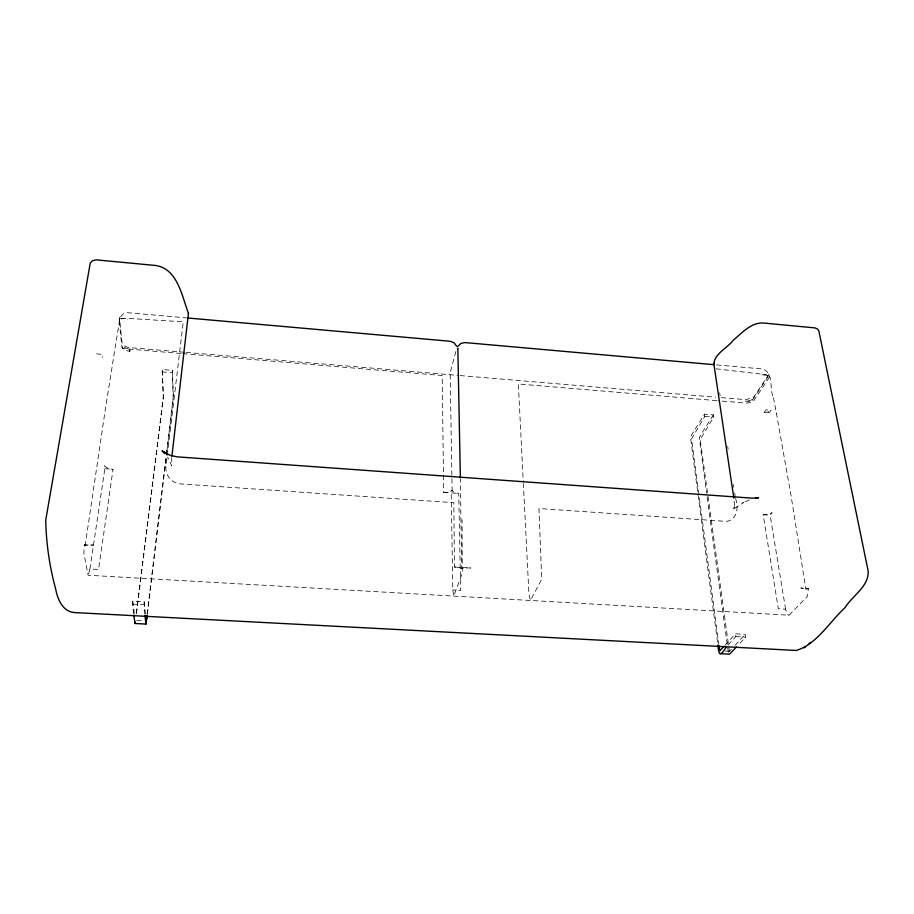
<?xml version="1.0" encoding="UTF-8"?>
<svg xmlns="http://www.w3.org/2000/svg" width="914" height="914" viewBox="0 0 914 914"><rect width="100%" height="100%" fill="white"/><g stroke="black" fill="none" stroke-linecap="round" stroke-linejoin="round"><path stroke-width="0.69" stroke-dasharray="4.57 3.43" d="M455.88 351.433L450.168 372.775L452.122 490.19L451.219 492.897L452.796 589.941L453.744 596.099L462.301 573.135L462.073 519.7M454.441 567.023L470.836 568.017L469.99 567.971A8.809 1.714 1.5 0 0 461.627 568.657A8.82 1.725 1.7 0 0 455.286 567.08L454.441 567.023L453.835 502.689L180.812 483.94C172.198 483.586 164.977 475.394 165.937 466.78L183.268 321.819L125.961 318.266A8.912 5.096 10.2 0 0 119.174 320.471L121.939 347.434A8.34 4.661 9.6 0 0 129.194 351.193L130.096 351.296L130.394 349.217L128.703 348.965A8.329 4.661 9.6 0 1 122.305 345.355M119.174 320.471L119.505 317.615L122.636 348.554L181.418 353.512M84.362 544.584L85.116 545.875A9.586 1.805 4.8 0 1 92.417 545.075L93.342 545.121L84.362 544.584L83.837 553.004L88.11 575.249L789.136 615.213L807.553 596.168L808.342 588.479L800.824 588.022L801.589 588.079A8.752 1.52 -1.1 0 1 805.828 589.473L808.342 588.479M171.752 457.468L171.741 465.946L167.662 457.114M147.12 614.334L166.12 456.143M166.291 454.738L173.146 397.384L172.38 370.376L162.246 369.542L163.263 397.133L136.186 613.762M147.405 614.002L166.702 453.184M166.874 451.767L173.374 397.03L172.38 370.376M85.116 545.875L105.327 409.312L119.974 317.592L123.162 313.993L127.332 312.679L186.342 317.866M144.812 614.254L144.115 601.766L132.781 601.161L132.404 604.12L133.638 613.66M136.494 613.431L163.412 397.819L162.246 369.542M129.297 351.204L129.605 349.125M89.938 568.976L104.836 468.699L104.425 465.786A8.843 4.262 7.6 0 0 112.182 469.19L113.028 469.27L98.541 569.479L89.938 568.976L88.235 575.26M119.414 319.1L119.734 318.449L119.403 319.18M729.395 651.248L700.181 439.52L713.674 417.127L713.343 414.853L704.5 414.133L691.487 435.19L690.744 439.406L717.741 643.707M704.5 414.133L704.82 416.407L691.544 438.834L718.781 644.164M713.343 414.853L700.124 435.875L699.404 438.606L706.579 493.217M721.34 397.659L745.79 399.612L753.57 397.384L769.222 373.849L769.268 377.471L753.684 400.812A7.655 4.022 -9.6 0 1 745.173 403.017L718.233 400.755M764.355 412.328L766.115 409.769L771.039 410.18L769.257 412.728L764.355 412.328A5.393 2.776 -9.9 0 0 771.039 410.18M785.594 609.17L770.114 515.165L772.136 512.64A8.077 3.656 -8.1 0 1 763.887 514.708L763.156 514.685L778.34 608.758L785.594 609.17L787.034 613.648L788.771 615.202M462.644 567.514L461.627 568.657L460.393 479.336M724.871 645.467L735.404 633.836L745.173 634.362L745.573 637.149L738.249 645.033M728.15 645.021L735.804 636.624L735.404 633.836M729.578 651.236L731.417 649.26M735.085 645.284L745.173 634.362M749.309 500.015L742.339 503.054L743.893 502.3L732.571 509.738L734.65 506.939L734.171 507.99L734.833 505.556L734.673 506.63L733.976 499.067M443.461 475.36L443.678 492.372L444.455 492.406A8.18 4.079 -0.8 0 0 452.122 490.19A8.169 4.067 -1.2 0 0 457.983 493.343L458.748 493.423L460.667 590.398L452.796 589.941M136.643 620.48L143.498 620.835M725.385 651.054L729.463 651.271M132.404 604.12L143.761 604.725M735.804 636.624L745.573 637.149M104.836 468.699L113.028 469.27M443.678 492.372L458.748 493.423M763.156 514.685L770.114 515.165M161.949 371.918L172.083 372.752M704.82 416.407L713.674 417.127M716.816 400.64L518.341 383.949L523.288 482.032M96.541 353.889L102.357 354.381L102.722 357.34M184.674 352.29L130.713 347.731C126.989 348.52 121.756 343.39 122.259 344.658M186.09 352.404L458.679 375.448M460.108 375.574L715.662 397.179M182.834 353.638L442.193 375.517L443.439 473.943M716.61 364.903L762.105 368.936C774.295 371.861 769.097 389.97 773.507 397.978M119.551 318.358L127.583 319.055M762.025 374.843L768.868 375.448L751.457 401.6L744.807 401.04L746.315 401.075A7.655 4.033 -9.7 0 0 753.307 398.824M716.085 368.81L764.881 374.5A8.18 4.376 -10.4 0 1 769.268 377.471M728.332 652.265L706.773 494.634M776.329 412.877L790.896 494.737L805.885 589.324M773.427 397.533L776.42 413.311M719.684 392.792L720.106 395.613M727.704 446.409L728.127 449.231M733.405 484.5L733.828 487.322M734.673 492.966L735.302 497.193M735.519 498.61C739.426 507.327 736.398 522.385 724.448 521.266L538.952 508.527L541.636 577.008L541.168 580.276L530.428 600.464L528.955 594.34L523.356 483.46M132.781 601.161L134.358 613.511M144.115 601.766L145.463 614.094M769.177 375.711L769.177 375.711"/><path stroke-width="1.37" d="M171.923 456.063L188.444 313.308M146.948 615.75L146.263 620.96L145.612 615.465M147.234 615.419L145.966 624.056L134.986 623.497L135.386 622.023M457.788 346.417L460.919 343.401L464.975 342.579L713.765 364.652M457.411 348.794L457.834 348.177L460.37 477.965M723.911 646.518L719.969 650.779L718.964 645.57M726.242 647.123C719.261 658.594 718.655 653.053 717.924 645.124M736.421 647.009L729.658 654.138L719.969 653.659M188.524 313.651C181.989 296.182 177.476 268.076 155.003 265.426L96.096 259.85L92.394 260.764L90.212 263.198L45.746 520.1C46.168 543.236 49.482 566.349 55.594 588.685C57.456 598.876 62.403 611.535 74.377 612.563L796.254 650.46C816.705 644.359 829.912 621.463 845.187 607.49C852.396 595.62 869.271 586.331 868.14 570.873L818.818 330.777L817.436 328.971L815.002 327.898L765.075 323.179C751.731 321.362 742.454 332.696 733.177 340.294C727.544 348.108 714.085 353.684 713.903 364.32M804.126 647.923L805.577 646.701M809.073 643.707L810.558 642.451M755.889 498.199L758.609 497.742L752.451 498.187L177.373 456.863L170.21 455.389L162.029 450.899L165.206 453.641L163.115 451.539L164.737 453.23M187.758 317.992L450.271 341.276L454.007 342.773L456.714 346.292M145.92 624.045L144.96 615.613M134.941 623.474L133.81 615.019M713.754 363.315L733.839 498.13"/></g></svg>
